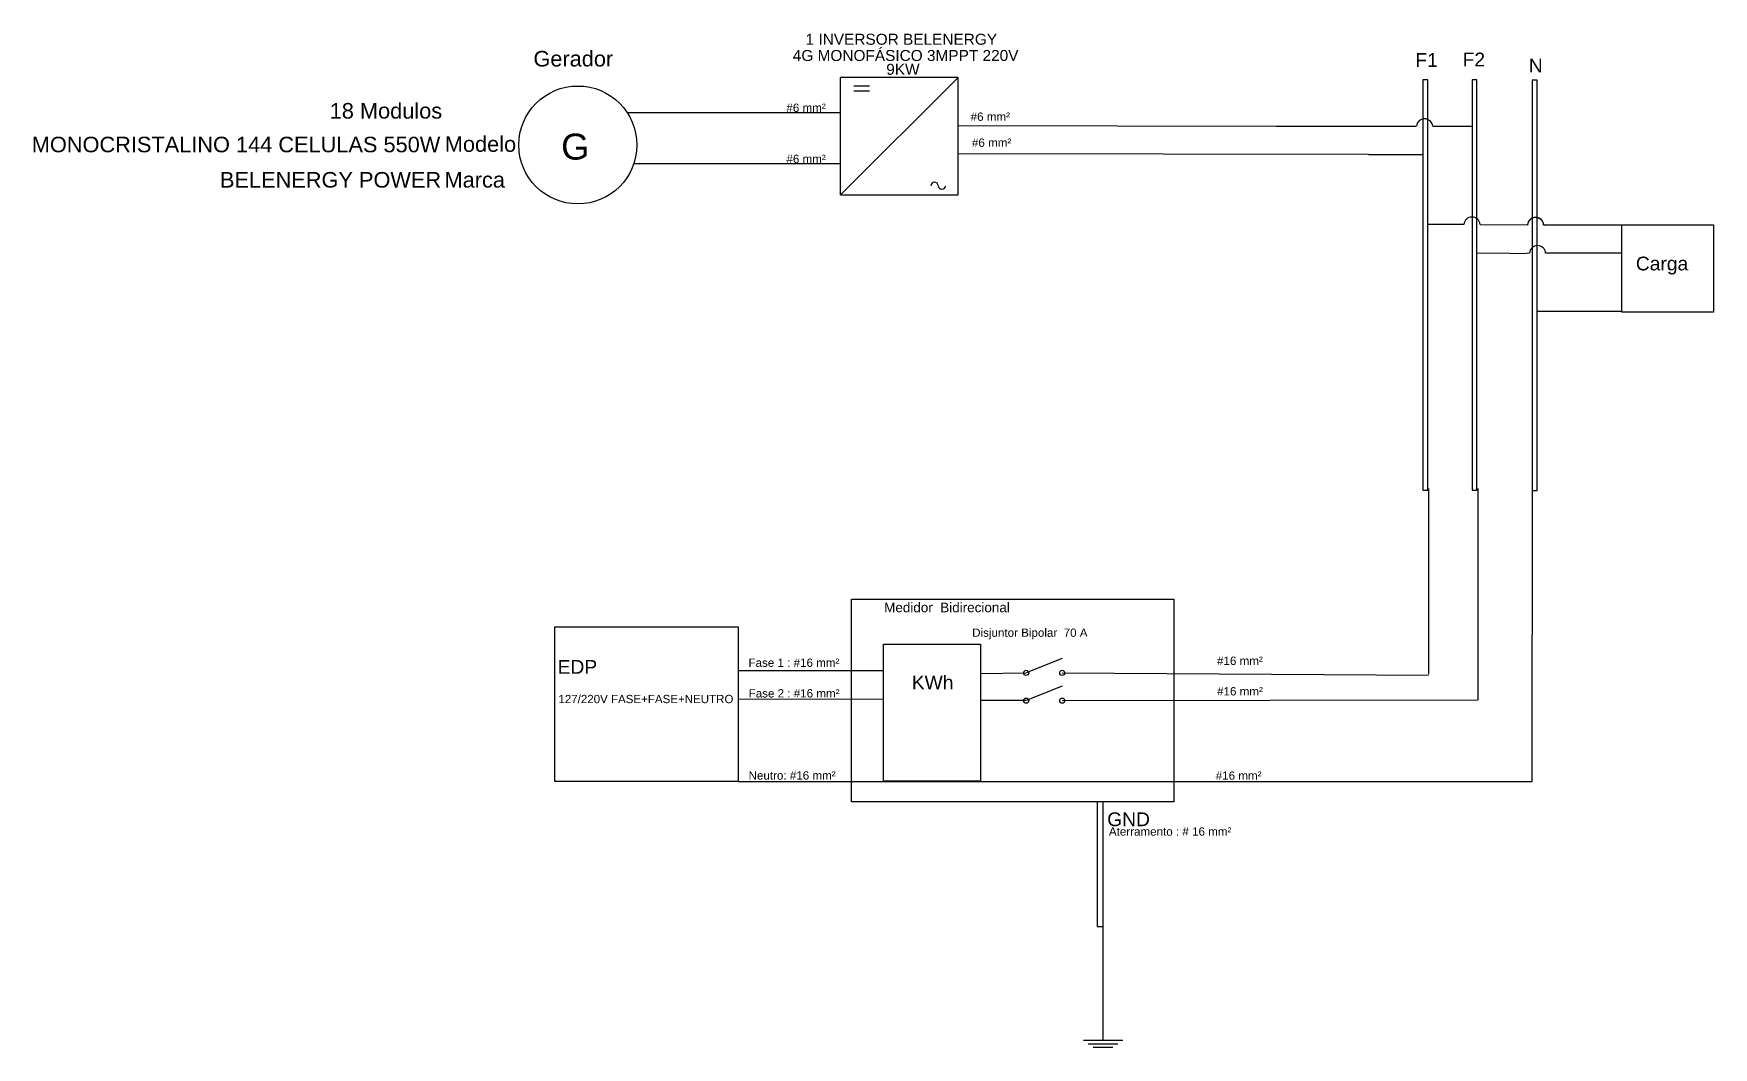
# Model space of a CAD drawing. Header units: millimetres. Extents: x 2466 to 31188, y 1202 to 18549.
import ezdxf

# ---------------------------------------------------------------- set-up
doc = ezdxf.new("R2010")
doc.units = ezdxf.units.MM
doc.styles.add('arial', font='arial.ttf')
doc.styles.get("Standard").update_dxf_attribs({"font": 'arial.ttf'})

msp = doc.modelspace()

# ---------------------------------------------------------------- linework, layer by layer
for p, q in [((18276, 17798), (16264, 17798)), ((18276, 17798), (16264, 15790)), ((16264, 15788), (16264, 17798)), ((16492, 17654), (16761, 17654)), ((16492, 17572), (16761, 17572)), ((18276, 15788), (18276, 17798)), ((26219, 17755), (26219, 10735)), ((26303, 17755), (26219, 17755)), ((26303, 10735), (26303, 17755)), ((27062, 17755), (27062, 11854)), ((27146, 17755), (27062, 17755)), ((27062, 17755), (27062, 10735)), ((27146, 17755), (27062, 17755)), ((27146, 11854), (27146, 17755)), ((27146, 10735), (27146, 17755)), ((28092, 17754), (28092, 11853)), ((28177, 17754), (28092, 17754)), ((28092, 17754), (28092, 10734)), ((28177, 17754), (28092, 17754)), ((28177, 11853), (28177, 17754)), ((28177, 10734), (28177, 17754)), ((16264, 17193), (12617, 17193)), ((23711, 16960), (18276, 16970)), ((26106, 16960), (23711, 16960)), ((26389, 16964), (27062, 16964)), ((25290, 16482), (18276, 16493)), ((25290, 16482), (26218, 16482)), ((16264, 16318), (12726, 16318)), ((16264, 15788), (18276, 15788)), ((26919, 15283), (26303, 15283)), ((27199, 15283), (28009, 15274)), ((28286, 15277), (29554, 15277)), ((29554, 15277), (29623, 15277)), ((27714, 14789), (27144, 14793)), ((27714, 14789), (27992, 14793)), ((27992, 14793), (28042, 14795)), ((28319, 14799), (29278, 14799)), ((29278, 14799), (29623, 14799)), ((28177, 13798), (29623, 13798)), ((26219, 10735), (26303, 10735)), ((26317, 10768), (26317, 7587)), ((27062, 10735), (27146, 10735)), ((27160, 10768), (27160, 7150)), ((28090, 5755), (28094, 10767)), ((28092, 10734), (28177, 10734)), ((20055, 7857), (19439, 7611)), ((14517, 7647), (14512, 7647)), ((16998, 7643), (14532, 7647)), ((19431, 7607), (18653, 7597)), ((20055, 7611), (26317, 7574)), ((20055, 7383), (19439, 7136)), ((14517, 7159), (14512, 7159)), ((16998, 7158), (14517, 7159)), ((19433, 7136), (18658, 7137)), ((20055, 7136), (27160, 7150)), ((14512, 5755), (28090, 5755))]:
    msp.add_line(p, q)
at = {"color": 3}
for p, q in [((20651, 5404), (20651, 3272)), ((20752, 3272), (20752, 5404)), ((20651, 3271), (20752, 3271)), ((20752, 1329), (20752, 3272)), ((21089, 1320), (20415, 1320)), ((21005, 1261), (20499, 1261)), ((20921, 1202), (20584, 1202))]:
    msp.add_line(p, q, dxfattribs=at)
for points in [[(29623, 15277), (31188, 15277), (31188, 13785), (29623, 13785)], [(16450, 8874), (21964, 8874), (21964, 5402), (16450, 5402)], [(11380, 8401), (14512, 8401), (14512, 5755), (11380, 5755)], [(16998, 8104), (18658, 8104), (18658, 5758), (16998, 5758)]]:
    msp.add_lwpolyline(points, close=True)
for centre, radius in [((11771, 16643), 1009), ((19439, 7611), 44), ((20055, 7611), 44), ((19439, 7136), 44), ((20055, 7136), 44)]:
    msp.add_circle(centre, radius)
for centre, radius, start, end in [((26250, 16952), 139, 4.8424, 175.1498), ((17871, 15942), 63.4, 3.9499, 176.0501), ((17998, 15951), 63.4, 183.9499, 356.0501), ((27060, 15271), 139, 4.8257, 175.1743), ((28148, 15265), 139, 4.8263, 175.1497), ((28147, 15262), 139, 4.8263, 175.1497), ((28181, 14783), 139, 4.8263, 175.1497)]:
    msp.add_arc(centre, radius, start, end)

# ---------------------------------------------------------------- texts
for s, height, p in [('1 INVERSOR BELENERGY', 188.29, (15666, 18358)), (' 4G MONOFÁSICO 3MPPT 220V', 188.29, (15374, 18080)), ('F1', 235.4, (26091, 17979)), ('F2', 235.4, (26900, 17988)), ('N', 235, (28032, 17884)), ('9KW', 188.3, (17045, 17844)), ('#6 mm²', 142, (15338, 17209)), ('#6 mm²', 142, (18488, 17057)), ('G', 444, (11486, 16393)), ('#6 mm²', 142, (18510, 16612)), ('#6 mm²', 142, (15338, 16334)), ('Carga', 235.4, (29862, 14497)), ('Medidor  Bidirecional', 164.76, (17009, 8648)), ('Disjuntor Bipolar  70 A', 141.98, (18514, 8228)), ('EDP', 235.4, (11426, 7596)), ('Fase 1 : #16 mm²', 141.98, (14690, 7714)), ('#16 mm²', 142, (22701, 7747)), ('KWh', 235.4, (17482, 7329)), ('127/220V FASE+FASE+NEUTRO', 141.22, (11439, 7093)), ('Fase 2 : #16 mm²', 141.98, (14692, 7190)), ('#16 mm²', 142, (22702, 7225)), ('Neutro: #16 mm²', 141.98, (14691, 5785)), ('#16 mm²', 142, (22679, 5783)), ('GND', 235.4, (20823, 4988)), ('Aterramento : # 16 mm²', 141.98, (20852, 4826))]:
    msp.add_text(s, height=height).set_placement(p)
at = {"style": 'arial'}
for s, p in [('Gerador ', (11012, 17986)), ('Modelo', (9497, 16526)), ('Marca', (9492, 15914))]:
    msp.add_text(s, height=266.2, dxfattribs=at).set_placement(p)
at = {"color": 2, "style": 'arial'}
for s, height, p in [('18 Modulos', 266.2, (7529, 17095)), ('MONOCRISTALINO 144 CELULAS 550W', 266.22, (2435, 16518)), ('BELENERGY POWER', 266.22, (5653, 15914))]:
    msp.add_text(s, height=height, dxfattribs=at).set_placement(p)

doc.saveas('drawing.dxf')
